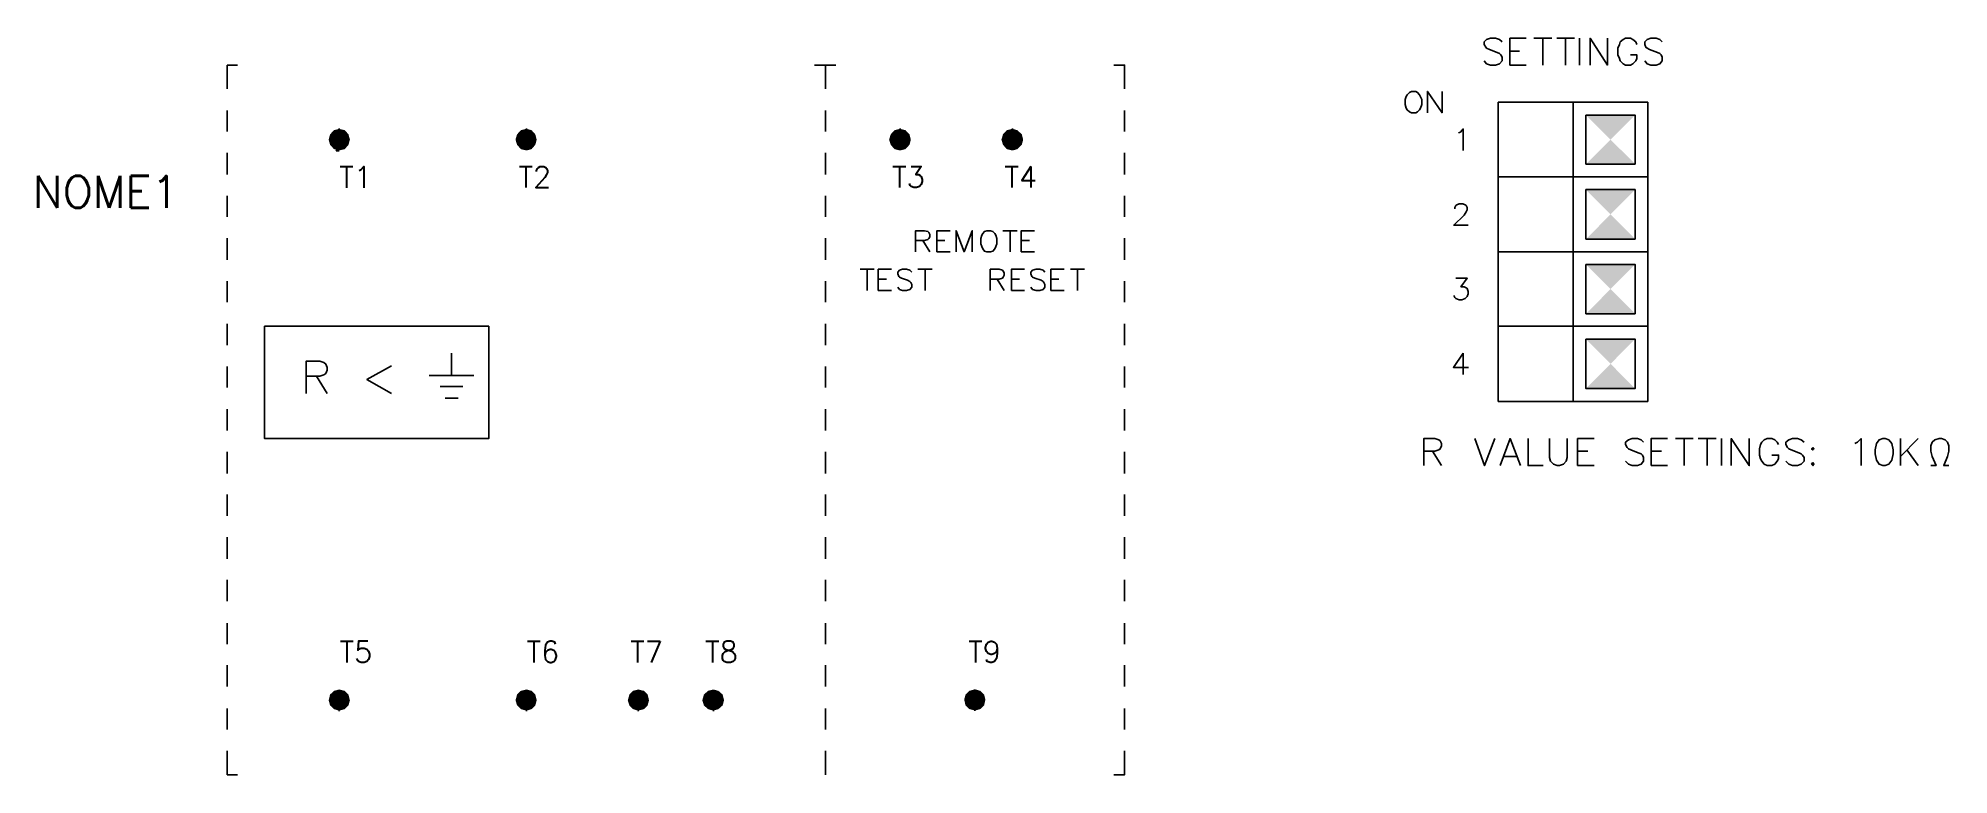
# Model space of a CAD drawing. Header units: millimetres. Extents: x 840 to 1020, y 160 to 229.
import ezdxf

# ---------------------------------------------------------------- set-up
doc = ezdxf.new("R2010")
doc.units = ezdxf.units.MM
doc.styles.add('ROMANS', font='romans.shx')

msp = doc.modelspace()

# ---------------------------------------------------------------- hatches: boundary and pattern name
for points in [[(986.29, 221.99), (990.92, 217.37), (986.29, 217.37), (990.92, 221.99)], [(986.29, 221.99), (990.92, 217.37), (986.29, 217.37), (990.92, 221.99)], [(867.97, 220.17), (867.84, 219.67), (869.84, 219.67), (869.71, 220.17)], [(867.84, 219.67), (867.97, 219.19), (869.71, 219.19), (869.84, 219.67)], [(868.34, 220.56), (867.97, 220.17), (869.71, 220.17), (869.36, 220.56)], [(868.82, 220.69), (868.34, 220.56), (869.36, 220.56), (869.36, 220.56)], [(885.59, 220.17), (885.44, 219.67), (887.44, 219.67), (887.31, 220.17)], [(885.44, 219.67), (885.59, 219.19), (887.31, 219.19), (887.44, 219.67)], [(885.94, 220.56), (885.59, 220.17), (887.31, 220.17), (886.96, 220.56)], [(886.48, 220.69), (885.94, 220.56), (886.96, 220.56), (886.96, 220.56)], [(920.79, 220.17), (920.64, 219.67), (922.64, 219.67), (922.51, 220.17)], [(920.64, 219.67), (920.79, 219.19), (922.51, 219.19), (922.64, 219.67)], [(920.82, 220.17), (920.69, 219.67), (922.69, 219.67), (922.56, 220.17)], [(920.69, 219.67), (920.82, 219.19), (922.56, 219.19), (922.69, 219.67)], [(921.14, 220.56), (920.79, 220.17), (922.51, 220.17), (922.16, 220.56)], [(921.17, 220.56), (920.82, 220.17), (922.56, 220.17), (922.19, 220.56)], [(921.68, 220.69), (921.14, 220.56), (922.16, 220.56), (922.16, 220.56)], [(921.67, 220.69), (921.17, 220.56), (922.19, 220.56), (922.19, 220.56)], [(931.37, 220.17), (931.22, 219.67), (933.22, 219.67), (933.09, 220.17)], [(931.22, 219.67), (931.37, 219.19), (933.09, 219.19), (933.22, 219.67)], [(931.36, 220.17), (931.23, 219.67), (933.27, 219.67), (933.14, 220.17)], [(931.23, 219.67), (931.36, 219.19), (933.14, 219.19), (933.27, 219.67)], [(931.75, 220.56), (931.36, 220.17), (933.14, 220.17), (932.73, 220.56)], [(931.72, 220.56), (931.37, 220.17), (933.09, 220.17), (932.74, 220.56)], [(932.25, 220.69), (931.72, 220.56), (932.74, 220.56), (932.74, 220.56)], [(932.25, 220.69), (931.75, 220.56), (932.73, 220.56), (932.73, 220.56)], [(867.97, 219.19), (868.34, 218.78), (869.36, 218.78), (869.71, 219.19)], [(868.34, 218.78), (869.36, 218.78), (868.82, 218.65), (868.82, 218.65)], [(885.59, 219.19), (885.94, 218.78), (886.96, 218.78), (887.31, 219.19)], [(885.94, 218.78), (886.96, 218.78), (886.48, 218.65), (886.48, 218.65)], [(920.79, 219.19), (921.14, 218.78), (922.16, 218.78), (922.51, 219.19)], [(920.82, 219.19), (921.17, 218.78), (922.19, 218.78), (922.56, 219.19)], [(921.14, 218.78), (922.16, 218.78), (921.68, 218.65), (921.68, 218.65)], [(921.17, 218.78), (922.19, 218.78), (921.67, 218.65), (921.67, 218.65)], [(931.36, 219.19), (931.75, 218.78), (932.73, 218.78), (933.14, 219.19)], [(931.37, 219.19), (931.72, 218.78), (932.74, 218.78), (933.09, 219.19)], [(931.72, 218.78), (932.74, 218.78), (932.25, 218.65), (932.25, 218.65)], [(931.75, 218.78), (932.73, 218.78), (932.25, 218.65), (932.25, 218.65)], [(986.29, 214.96), (990.92, 210.3), (986.29, 210.3), (990.92, 214.96)], [(986.29, 214.96), (990.92, 210.3), (986.29, 210.3), (990.92, 214.96)], [(986.29, 207.91), (990.92, 203.27), (986.29, 203.27), (990.92, 207.91)], [(986.29, 207.91), (990.92, 203.27), (986.29, 203.27), (990.92, 207.91)], [(986.29, 200.88), (990.92, 196.22), (986.29, 196.22), (990.92, 200.88)], [(986.29, 200.88), (990.92, 196.22), (986.29, 196.22), (990.92, 200.88)], [(868.34, 167.74), (867.97, 167.39), (869.71, 167.39), (869.36, 167.74)], [(868.82, 167.87), (868.34, 167.74), (869.36, 167.74), (869.36, 167.74)], [(885.94, 167.74), (885.59, 167.39), (887.31, 167.39), (886.96, 167.74)], [(886.48, 167.87), (885.94, 167.74), (886.96, 167.74), (886.96, 167.74)], [(896.52, 167.74), (896.17, 167.39), (897.89, 167.39), (897.54, 167.74)], [(897, 167.87), (896.52, 167.74), (897.54, 167.74), (897.54, 167.74)], [(903.58, 167.74), (903.19, 167.39), (904.96, 167.39), (904.56, 167.74)], [(904.08, 167.87), (903.58, 167.74), (904.56, 167.74), (904.56, 167.74)], [(928.2, 167.74), (927.84, 167.39), (929.59, 167.39), (929.23, 167.74)], [(928.73, 167.89), (928.2, 167.74), (929.23, 167.74), (929.23, 167.74)], [(867.97, 167.39), (867.84, 166.85), (869.84, 166.85), (869.71, 167.39)], [(867.84, 166.85), (867.97, 166.37), (869.71, 166.37), (869.84, 166.85)], [(867.97, 166.37), (868.34, 166.02), (869.36, 166.02), (869.71, 166.37)], [(868.34, 166.02), (869.36, 166.02), (868.82, 165.87), (868.82, 165.87)], [(885.59, 167.39), (885.44, 166.85), (887.44, 166.85), (887.31, 167.39)], [(885.44, 166.85), (885.59, 166.37), (887.31, 166.37), (887.44, 166.85)], [(885.59, 166.37), (885.94, 166.02), (886.96, 166.02), (887.31, 166.37)], [(885.94, 166.02), (886.96, 166.02), (886.48, 165.87), (886.48, 165.87)], [(896.17, 167.39), (896.02, 166.85), (898.02, 166.85), (897.89, 167.39)], [(896.02, 166.85), (896.17, 166.37), (897.89, 166.37), (898.02, 166.85)], [(896.17, 166.37), (896.52, 166.02), (897.54, 166.02), (897.89, 166.37)], [(896.52, 166.02), (897.54, 166.02), (897, 165.87), (897, 165.87)], [(903.19, 167.39), (903.04, 166.85), (905.09, 166.85), (904.96, 167.39)], [(903.04, 166.85), (903.19, 166.37), (904.96, 166.37), (905.09, 166.85)], [(903.19, 166.37), (903.58, 166.02), (904.56, 166.02), (904.96, 166.37)], [(903.58, 166.02), (904.56, 166.02), (904.08, 165.87), (904.08, 165.87)], [(927.84, 167.39), (927.71, 166.91), (929.71, 166.91), (929.59, 167.39)], [(927.71, 166.91), (927.84, 166.37), (929.59, 166.37), (929.71, 166.91)], [(927.84, 166.37), (928.2, 166.02), (929.23, 166.02), (929.59, 166.37)], [(928.2, 166.02), (929.23, 166.02), (928.73, 165.89), (928.73, 165.89)]]:
    msp.add_hatch(color=7).paths.add_polyline_path(points)

# ---------------------------------------------------------------- linework, layer by layer
for p, q in [((992.11, 223.19), (978.03, 223.19)), ((868.82, 220.68), (868.82, 220.72)), ((886.48, 220.69), (886.48, 220.72)), ((921.68, 220.69), (921.68, 220.72)), ((932.25, 220.69), (932.25, 220.72)), ((868.82, 218.65), (868.54, 218.65)), ((868.54, 218.65), (868.54, 218.62)), ((868.82, 218.62), (868.54, 218.62)), ((868.82, 165.87), (868.82, 165.84)), ((886.48, 165.87), (886.48, 165.84)), ((897, 165.87), (897, 165.84)), ((904.08, 165.87), (904.08, 165.84)), ((928.73, 165.89), (928.73, 165.86))]:
    msp.add_line(p, q)
at = {"color": 7}
for points in [[(978.41, 228.88), (978.14, 229.1), (977.78, 229.23), (977.3, 229.23), (976.93, 229.1), (976.71, 228.88), (976.71, 228.65), (976.86, 228.38), (976.93, 228.3), (977.21, 228.15), (977.91, 227.89), (978.14, 227.8), (978.27, 227.67), (978.41, 227.45), (978.41, 227.1), (978.14, 226.82), (977.78, 226.69), (977.3, 226.69), (976.93, 226.82), (976.71, 227.1)], [(979.12, 226.69), (979.12, 229.23), (980.67, 229.23)], [(981.38, 229.23), (983.06, 229.23)], [(982.23, 226.69), (982.23, 229.23)], [(983.56, 229.23), (985.21, 229.23)], [(984.36, 229.23), (984.36, 226.69)], [(985.69, 229.23), (985.69, 226.69)], [(986.68, 226.69), (986.68, 229.23), (988.33, 226.69), (988.33, 229.23)], [(991.07, 228.65), (990.99, 228.88), (990.72, 229.1), (990.49, 229.23), (990.01, 229.23), (989.79, 229.1), (989.51, 228.88), (989.44, 228.65), (989.29, 228.3), (989.29, 227.67), (989.44, 227.32), (989.51, 227.1), (989.79, 226.82), (990.01, 226.69), (990.49, 226.69), (990.72, 226.82), (990.99, 227.1), (991.07, 227.32), (991.07, 227.67), (990.49, 227.67)], [(993.48, 228.88), (993.25, 229.1), (992.9, 229.23), (992.4, 229.23), (992.05, 229.1), (991.83, 228.88), (991.83, 228.65), (991.92, 228.38), (992.05, 228.3), (992.27, 228.15), (993.03, 227.89), (993.25, 227.8), (993.38, 227.67), (993.48, 227.45), (993.48, 227.1), (993.25, 226.82), (992.9, 226.69), (992.4, 226.69), (992.05, 226.82), (991.83, 227.1)], [(980.04, 228.02), (979.12, 228.02)], [(859.26, 226.69), (858.28, 226.69)], [(858.28, 224.47), (858.28, 226.69)], [(913.62, 226.69), (915.62, 226.69)], [(914.65, 224.47), (914.65, 226.69)], [(941.81, 226.69), (942.83, 226.69), (942.83, 224.47)], [(979.12, 226.69), (980.67, 226.69)], [(969.84, 224.21), (969.67, 224.12), (969.45, 223.89), (969.36, 223.73), (969.27, 223.45), (969.27, 222.97), (969.36, 222.65), (969.45, 222.47), (969.67, 222.3), (969.84, 222.21), (970.25, 222.21), (970.43, 222.3), (970.6, 222.47), (970.69, 222.65), (970.82, 222.97), (970.82, 223.45), (970.6, 223.89), (970.43, 224.12), (970.25, 224.21), (969.84, 224.21)], [(971.36, 222.21), (971.36, 224.21), (972.73, 222.21), (972.73, 224.21)], [(858.28, 220.43), (858.28, 222.43)], [(914.65, 222.43), (914.65, 220.43)], [(942.83, 222.43), (942.83, 220.43)], [(978.03, 223.19), (985.09, 223.19), (985.09, 216.17), (978.03, 216.17), (978.03, 223.19)], [(985.09, 223.19), (992.11, 223.19), (992.11, 216.17), (985.09, 216.17), (985.09, 223.19)], [(986.29, 221.99), (990.92, 221.99), (990.92, 217.37), (986.29, 217.37), (986.29, 221.99)], [(868.82, 219.67), (868.82, 219.67)], [(886.48, 219.67), (886.48, 219.67)], [(921.67, 219.67), (921.67, 219.67)], [(921.68, 219.67), (921.68, 219.67)], [(932.25, 219.67), (932.25, 219.67)], [(932.25, 219.67), (932.25, 219.67)], [(974.29, 220.3), (974.47, 220.39), (974.73, 220.69), (974.73, 218.65)], [(858.28, 216.39), (858.28, 218.43)], [(914.65, 218.43), (914.65, 216.39)], [(942.83, 218.43), (942.83, 216.39)], [(985.09, 216.17), (992.11, 216.17), (992.11, 209.11), (985.09, 209.11), (985.09, 216.17), (978.03, 216.17)], [(985.09, 216.17), (985.09, 209.11), (978.03, 209.11), (978.03, 216.17)], [(858.28, 212.39), (858.28, 214.39)], [(914.65, 214.39), (914.65, 212.39)], [(942.83, 214.39), (942.83, 212.39)], [(986.29, 214.96), (990.92, 214.96), (990.92, 210.3), (986.29, 210.3), (986.29, 214.96)], [(973.94, 213.15), (973.94, 213.28), (974.03, 213.46), (974.12, 213.54), (974.34, 213.63), (974.69, 213.63), (974.92, 213.54), (975.01, 213.46), (975.1, 213.28), (975.1, 213.06), (975.01, 212.87), (974.82, 212.57), (973.84, 211.63), (975.18, 211.63)], [(923.14, 209.11), (923.14, 211.09), (923.97, 211.09), (924.29, 211.02), (924.38, 210.93), (924.47, 210.74), (924.47, 210.52), (924.38, 210.35), (924.29, 210.26), (923.97, 210.17), (923.14, 210.17)], [(925.14, 209.11), (925.14, 211.09), (926.38, 211.09)], [(926.95, 209.11), (926.95, 211.09), (927.71, 209.11), (928.47, 211.09), (928.47, 209.11)], [(929.84, 211.09), (929.62, 211.02), (929.46, 210.83), (929.36, 210.67), (929.27, 210.35), (929.27, 209.85), (929.36, 209.59), (929.46, 209.37), (929.62, 209.18), (929.84, 209.11), (930.2, 209.11), (930.42, 209.18), (930.6, 209.37), (930.7, 209.59), (930.79, 209.85), (930.79, 210.35), (930.7, 210.67), (930.6, 210.83), (930.42, 211.02), (930.2, 211.09), (929.84, 211.09)], [(931.36, 211.09), (932.7, 211.09)], [(932.03, 211.09), (932.03, 209.11)], [(933.09, 209.11), (933.09, 211.09), (934.33, 211.09)], [(858.28, 208.35), (858.28, 210.39)], [(914.65, 210.39), (914.65, 208.35)], [(923.81, 210.17), (924.47, 209.11)], [(925.9, 210.17), (925.14, 210.17)], [(925.14, 209.11), (926.38, 209.11)], [(933.85, 210.17), (933.09, 210.17)], [(933.09, 209.11), (934.33, 209.11)], [(942.83, 210.39), (942.83, 208.35)], [(985.09, 209.11), (992.11, 209.11), (992.11, 202.09), (985.09, 202.09), (985.09, 209.11), (978.03, 209.11)], [(985.09, 209.11), (985.09, 202.09), (978.03, 202.09), (978.03, 209.11)], [(917.9, 207.46), (919.23, 207.46)], [(918.56, 207.46), (918.56, 205.46)], [(919.62, 205.46), (919.62, 207.46), (920.88, 207.46)], [(922.79, 207.18), (922.6, 207.37), (922.29, 207.46), (921.9, 207.46), (921.62, 207.37), (921.45, 207.18), (921.45, 207.02), (921.55, 206.79), (921.62, 206.7), (921.8, 206.61), (922.38, 206.44), (922.6, 206.31), (922.69, 206.22), (922.79, 206.03), (922.79, 205.78), (922.6, 205.55), (922.29, 205.46), (921.9, 205.46), (921.62, 205.55), (921.45, 205.78)], [(923.36, 207.46), (924.69, 207.46)], [(924.03, 205.46), (924.03, 207.46)], [(930.16, 205.46), (930.16, 207.46), (931.01, 207.46), (931.31, 207.37), (931.4, 207.28), (931.49, 207.11), (931.49, 206.89), (931.4, 206.7), (931.31, 206.61), (931.01, 206.52), (930.16, 206.52)], [(932.16, 205.46), (932.16, 207.46), (933.4, 207.46)], [(935.31, 207.18), (935.14, 207.37), (934.83, 207.46), (934.48, 207.46), (934.16, 207.37), (933.98, 207.18), (933.98, 207.02), (934.07, 206.79), (934.16, 206.7), (934.38, 206.61), (934.96, 206.44), (935.14, 206.31), (935.22, 206.22), (935.31, 206.03), (935.31, 205.78), (935.14, 205.55), (934.83, 205.46), (934.48, 205.46), (934.16, 205.55), (933.98, 205.78)], [(935.88, 205.46), (935.88, 207.46), (937.14, 207.46)], [(937.72, 207.46), (939.05, 207.46)], [(938.38, 205.46), (938.38, 207.46)], [(986.29, 207.91), (990.92, 207.91), (990.92, 203.27), (986.29, 203.27), (986.29, 207.91)], [(858.28, 204.35), (858.28, 206.35)], [(914.65, 206.35), (914.65, 204.35)], [(920.38, 206.52), (919.62, 206.52)], [(919.62, 205.46), (920.88, 205.46)], [(930.83, 206.52), (931.49, 205.46)], [(932.92, 206.52), (932.16, 206.52)], [(932.16, 205.46), (933.4, 205.46)], [(936.64, 206.52), (935.88, 206.52)], [(935.88, 205.46), (937.14, 205.46)], [(942.83, 206.35), (942.83, 204.35)], [(974.03, 206.61), (975.1, 206.61), (974.51, 205.81), (974.82, 205.81), (975.01, 205.72), (975.1, 205.65), (975.18, 205.37), (975.18, 205.15), (975.1, 204.89), (974.92, 204.7), (974.6, 204.57), (974.34, 204.57), (974.03, 204.7), (973.94, 204.79), (973.84, 204.98)], [(858.28, 200.31), (858.28, 202.31)], [(861.8, 202.09), (882.92, 202.09), (882.92, 191.51), (861.8, 191.51), (861.8, 202.09)], [(914.65, 202.31), (914.65, 200.31)], [(942.83, 202.31), (942.83, 200.31)], [(985.09, 202.09), (992.11, 202.09), (992.11, 195.01), (985.09, 195.01), (985.09, 202.09), (978.03, 202.09)], [(985.09, 202.09), (985.09, 195.01), (978.03, 195.01), (978.03, 202.09)], [(986.29, 200.88), (990.92, 200.88), (990.92, 196.22), (986.29, 196.22), (986.29, 200.88)], [(858.28, 196.31), (858.28, 198.31)], [(865.71, 195.77), (865.71, 198.79), (867.01, 198.79), (867.39, 198.66), (867.58, 198.53), (867.71, 198.22), (867.71, 197.96), (867.58, 197.64), (867.39, 197.51), (867.01, 197.38), (865.71, 197.38)], [(873.75, 198.35), (871.45, 197.07), (873.75, 195.77)], [(879.4, 197.46), (879.4, 199.55)], [(914.65, 198.31), (914.65, 196.31)], [(942.83, 198.31), (942.83, 196.31)], [(974.73, 199.55), (973.81, 198.22), (975.23, 198.22)], [(974.73, 197.55), (974.73, 199.55)], [(866.69, 197.38), (867.71, 195.77)], [(877.31, 197.46), (881.53, 197.46)], [(880.47, 196.4), (878.34, 196.4)], [(878.83, 195.33), (880.03, 195.33)], [(858.28, 192.27), (858.28, 194.27)], [(914.65, 194.27), (914.65, 192.27)], [(942.83, 194.27), (942.83, 192.27)], [(971.01, 188.97), (971.01, 191.51), (972.06, 191.51), (972.43, 191.38), (972.56, 191.29), (972.69, 191.03), (972.69, 190.81), (972.56, 190.53), (972.43, 190.44), (972.06, 190.31), (971.01, 190.31)], [(975.81, 191.51), (976.73, 188.97), (977.71, 191.51)], [(978.2, 188.97), (979.14, 191.51), (980.12, 188.97)], [(980.83, 191.51), (980.83, 188.97), (982.25, 188.97)], [(982.86, 191.51), (982.86, 189.73), (982.96, 189.38), (983.24, 189.1), (983.59, 188.97), (983.81, 188.97), (984.16, 189.1), (984.42, 189.38), (984.51, 189.73), (984.51, 191.51)], [(985.5, 188.97), (985.5, 191.51), (987.05, 191.51)], [(991.72, 191.16), (991.5, 191.38), (991.15, 191.51), (990.65, 191.51), (990.29, 191.38), (990.03, 191.16), (990.03, 190.94), (990.16, 190.66), (990.29, 190.53), (990.52, 190.44), (991.22, 190.18), (991.5, 190.08), (991.63, 189.95), (991.72, 189.73), (991.72, 189.38), (991.5, 189.1), (991.15, 188.97), (990.65, 188.97), (990.29, 189.1), (990.03, 189.38)], [(992.42, 188.97), (992.42, 191.51), (993.98, 191.51)], [(994.74, 191.51), (996.39, 191.51)], [(995.54, 188.97), (995.54, 191.51)], [(996.87, 191.51), (998.56, 191.51)], [(997.72, 191.51), (997.72, 188.97)], [(999.06, 191.51), (999.06, 188.97)], [(999.98, 188.97), (999.98, 191.51), (1001.67, 188.97), (1001.67, 191.51)], [(1004.43, 190.94), (1004.3, 191.16), (1004.08, 191.38), (1003.8, 191.51), (1003.35, 191.51), (1003.09, 191.38), (1002.87, 191.16), (1002.74, 190.94), (1002.65, 190.53), (1002.65, 189.95), (1002.74, 189.6), (1002.87, 189.38), (1003.09, 189.1), (1003.35, 188.97), (1003.8, 188.97), (1004.08, 189.1), (1004.3, 189.38), (1004.43, 189.6), (1004.43, 189.95), (1003.8, 189.95)], [(1006.84, 191.16), (1006.56, 191.38), (1006.21, 191.51), (1005.76, 191.51), (1005.41, 191.38), (1005.13, 191.16), (1005.13, 190.94), (1005.28, 190.66), (1005.41, 190.53), (1005.63, 190.44), (1006.34, 190.18), (1006.56, 190.08), (1006.69, 189.95), (1006.84, 189.73), (1006.84, 189.38), (1006.56, 189.1), (1006.21, 188.97), (1005.76, 188.97), (1005.41, 189.1), (1005.13, 189.38)], [(1011.63, 191.03), (1011.86, 191.16), (1012.21, 191.51), (1012.21, 188.97)], [(1014.25, 191.51), (1013.9, 191.38), (1013.67, 191.03), (1013.54, 190.44), (1013.54, 190.08), (1013.67, 189.47), (1013.9, 189.1), (1014.25, 188.97), (1014.47, 188.97), (1014.82, 189.1), (1015.1, 189.47), (1015.23, 190.08), (1015.23, 190.44), (1015.1, 191.03), (1014.82, 191.38), (1014.47, 191.51), (1014.25, 191.51)], [(1015.93, 191.51), (1015.93, 188.97)], [(1015.93, 189.82), (1017.58, 191.51)], [(1018.79, 188.97), (1019.27, 188.97), (1018.92, 189.82), (1018.79, 190.31), (1018.79, 190.81), (1018.92, 191.16), (1019.17, 191.38), (1019.55, 191.51), (1019.77, 191.51), (1020.12, 191.38), (1020.34, 191.16), (1020.47, 190.81), (1020.47, 190.31), (1020.34, 189.82), (1019.99, 188.97), (1020.47, 188.97)], [(858.28, 188.23), (858.28, 190.27)], [(914.65, 190.27), (914.65, 188.23)], [(942.83, 190.27), (942.83, 188.23)], [(971.84, 190.31), (972.69, 188.97)], [(979.75, 189.82), (978.57, 189.82)], [(986.48, 190.31), (985.5, 190.31)], [(993.41, 190.31), (992.42, 190.31)], [(1007.67, 190.66), (1007.54, 190.53), (1007.67, 190.44), (1007.76, 190.53), (1007.67, 190.66)], [(1007.67, 189.25), (1007.54, 189.1), (1007.67, 188.97), (1007.76, 189.1), (1007.67, 189.25)], [(1016.53, 190.44), (1017.58, 188.97)], [(985.5, 188.97), (987.05, 188.97)], [(992.42, 188.97), (993.98, 188.97)], [(858.28, 184.23), (858.28, 186.23)], [(914.65, 186.23), (914.65, 184.23)], [(942.83, 186.23), (942.83, 184.23)], [(858.28, 180.17), (858.28, 182.23)], [(914.65, 182.23), (914.65, 180.17)], [(942.83, 182.23), (942.83, 180.17)], [(858.28, 176.19), (858.28, 178.19)], [(914.65, 178.19), (914.65, 176.19)], [(942.83, 178.19), (942.83, 176.19)], [(858.28, 172.13), (858.28, 174.13)], [(914.65, 174.13), (914.65, 172.13)], [(942.83, 174.13), (942.83, 172.13)], [(858.28, 168.15), (858.28, 170.15)], [(914.65, 170.15), (914.65, 168.15)], [(942.83, 170.15), (942.83, 168.15)], [(858.28, 164.09), (858.28, 166.09)], [(868.82, 166.85), (868.82, 166.85)], [(886.48, 166.85), (886.48, 166.85)], [(897, 166.85), (897, 166.85)], [(904.08, 166.85), (904.08, 166.85)], [(914.65, 166.09), (914.65, 164.09)], [(942.83, 166.09), (942.83, 164.09)], [(859.26, 159.83), (858.28, 159.83), (858.28, 162.09)], [(914.65, 162.09), (914.65, 159.83)], [(942.83, 162.09), (942.83, 159.83), (941.81, 159.83)]]:
    msp.add_lwpolyline(points, dxfattribs=at)

# ---------------------------------------------------------------- texts
at = {"color": 7, "lineweight": -3, "style": 'ROMANS'}
msp.add_attdef('NOME1', (839.96, 213.26), '', height=3, dxfattribs=at)
at = {"style": 'ROMANS'}
for tag, p in [('T1', (868.83, 215.14)), ('T2', (885.72, 215.15)), ('T3', (920.92, 215.15)), ('T4', (931.5, 215.15)), ('T5', (868.86, 170.42)), ('T6', (886.48, 170.41)), ('T7', (896.24, 170.41)), ('T8', (903.3, 170.41)), ('T9', (928.09, 170.41))]:
    msp.add_attdef(tag, p, '', height=2, dxfattribs=at)

doc.saveas('drawing.dxf')
